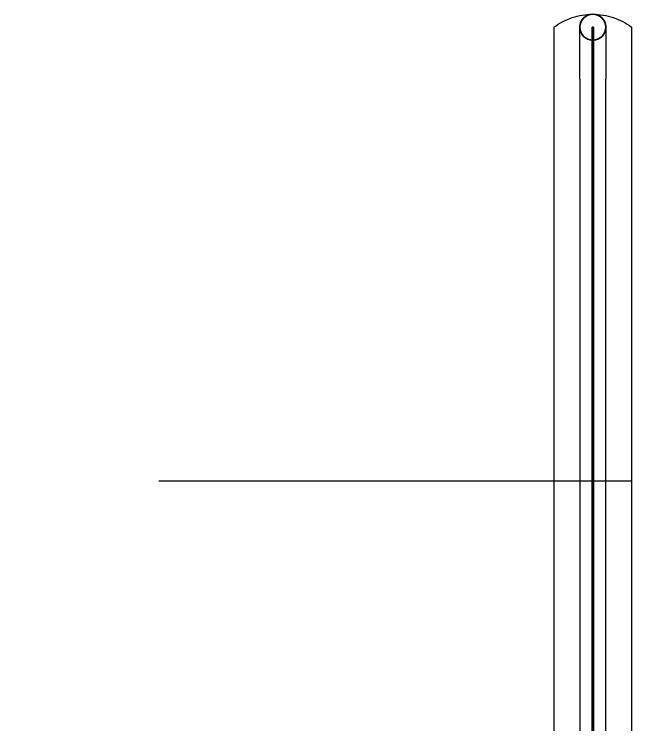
# Model space of a CAD drawing. Header units: millimetres. Extents: x 2519235 to 7246330, y 25937 to 201821.
# Drawn here: x 3044509 to 3045700, y 101820 to 103190 of the extents above; entities that cross this region are included whole.
import ezdxf

# ---------------------------------------------------------------- set-up
doc = ezdxf.new("R2010")
doc.units = ezdxf.units.MM
doc.linetypes.add('TA_GL_005.00000', pattern=[13.75, 5, -1.25, 1.25, -1.25, 5])
doc.layers.add('000 - 0_HIDE_OBJ_FRAMING_DEF_SUB_1', color=7, linetype='Continuous')
doc.layers.add('000 - 0_SYM_DWG_GRIDLINE_MAIN_COLOR_251', color=7, linetype='Continuous')
doc.styles.add('TA', font='', dxfattribs={"height": 4.5})
doc.styles.get('TA').set_extended_font_data('Cordia New')

# ---------------------------------------------------------------- blocks, each defined once
blk = doc.blocks.new('*U977')
at = {"layer": '000 - 0_SYM_DWG_GRIDLINE_MAIN_COLOR_251', "color": 7, "linetype": 'ByBlock', "ltscale": 5}
blk.add_line((30, 0), (-338.2, 0), dxfattribs=at)
at = {"color": 7, "style": 'TA', "flags": 1}
blk.add_attdef('LOCATION', (6, -6), '', height=4.5, rotation=270, dxfattribs=at)
blk = doc.blocks.new('W-1-PP17-ENT1_REV02_20260415-162311_PP17_ENT1_ELE2_DIMS')
at = {"layer": '000 - 0_SYM_DWG_GRIDLINE_MAIN_COLOR_251', "color": 7, "linetype": 'TA_GL_005.00000', "xscale": 50, "yscale": 50, "zscale": 50, "rotation": 180}
blk.add_blockref('*U977', (-15410, 102290), dxfattribs=at)
blk = doc.blocks.new('DPA_CP_Fence Type D - Fence Post Left w MRTA Logo-30276215-ENTRANCE 1 - ENLARGE ELEVATION 2 01')
at = {"layer": '000 - 0_HIDE_OBJ_FRAMING_DEF_SUB_1', "color": 7, "flags": 128}
blk.add_lwpolyline([(-501645.6, 103189.8), (-501644.6, 103189.9), (-501643.6, 103190), (-501642.6, 103190), (-501641.6, 103190), (-501640.6, 103189.9), (-501639.6, 103189.9), (-501638.7, 103189.7)], dxfattribs=at)
blk = doc.blocks.new('DPA_CP_Fence Type D - Fence Post Left w MRTA Logo-V68-ENTRANCE 1 - ENLARGE ELEVATION 2 01')
at = {"layer": '000 - 0_HIDE_OBJ_FRAMING_DEF_SUB_1', "color": 7}
for p, q in [((-501667.5, 103165), (-501667.5, 103165)), ((-501617.2, 103165), (-501617.2, 103165))]:
    blk.add_line(p, q, dxfattribs=at)
at = {"layer": '000 - 0_HIDE_OBJ_FRAMING_DEF_SUB_1', "color": 7, "flags": 128}
for points in [[(-501717.4, 103165), (-501713.3, 103167.9), (-501709.1, 103170.7), (-501704.9, 103173.3), (-501700.5, 103175.7), (-501696, 103177.9), (-501691.5, 103180), (-501686.8, 103181.8), (-501682.1, 103183.5), (-501677.3, 103185), (-501672.5, 103186.3), (-501667.6, 103187.4), (-501662.7, 103188.3), (-501657.8, 103189), (-501652.8, 103189.6), (-501647.8, 103189.9), (-501642.8, 103190)], [(-501645.6, 103189.8), (-501644.6, 103189.9), (-501643.6, 103190), (-501642.6, 103190), (-501641.6, 103190), (-501640.6, 103189.9), (-501639.6, 103189.9), (-501638.7, 103189.7)], [(-501642.4, 103190), (-501637.4, 103189.9), (-501632.4, 103189.6), (-501627.4, 103189.1), (-501622.5, 103188.4), (-501617.5, 103187.5), (-501612.7, 103186.4), (-501607.8, 103185.1), (-501603.1, 103183.7), (-501598.3, 103182), (-501593.7, 103180.1), (-501589.1, 103178.1), (-501584.6, 103175.9), (-501580.3, 103173.5), (-501576, 103170.9), (-501571.8, 103168.2), (-501567.7, 103165.3), (-501567.4, 103165)]]:
    blk.add_lwpolyline(points, dxfattribs=at)
blk = doc.blocks.new('DPA_CP_Fence Type D - Fence Post Left w MRTA Logo-30279160-ENTRANCE 1 - ENLARGE ELEVATION 2 01')
at = {"layer": '000 - 0_HIDE_OBJ_FRAMING_DEF_SUB_1', "color": 7}
for p, q in [((-501717.4, 103165), (-501717.4, 101790)), ((-501667.5, 103165), (-501667.5, 103165)), ((-501617.2, 103165), (-501617.2, 103165)), ((-501567.4, 101790), (-501567.4, 103165)), ((-501643.4, 103141.8), (-501643.4, 103140.7)), ((-501641.4, 103140.7), (-501641.4, 103141.8)), ((-501667.4, 103065), (-501667.4, 101790)), ((-501617.4, 101790), (-501617.4, 103065)), ((-501643.9, 102340), (-501643.9, 102437)), ((-501643.4, 102421.7), (-501643.4, 102437)), ((-501643.4, 102340), (-501643.4, 102437)), ((-501640.9, 102437), (-501640.9, 102340)), ((-501643.4, 102340), (-501643.4, 102411.2)), ((-501643.4, 102401), (-501643.4, 102411.2)), ((-501643.4, 102374.9), (-501643.4, 102401)), ((-501643.4, 102364.8), (-501643.4, 102375)), ((-501643.4, 102340), (-501643.4, 102364.8)), ((-501643.9, 102243), (-501643.9, 102340)), ((-501643.4, 102269.3), (-501643.4, 102340)), ((-501643.4, 102315.2), (-501643.4, 102340)), ((-501643.4, 102243), (-501643.4, 102340)), ((-501640.9, 102340), (-501640.9, 102243)), ((-501643.4, 102305), (-501643.4, 102315.2)), ((-501643.4, 102279), (-501643.4, 102305.1)), ((-501643.4, 102269.3), (-501643.4, 102279)), ((-501643.4, 102243), (-501643.4, 102258.3))]:
    blk.add_line(p, q, dxfattribs=at)
at = {"layer": '000 - 0_HIDE_OBJ_FRAMING_DEF_SUB_1', "color": 7, "lineweight": 35}
for p, q in [((-501643.4, 103165), (-501643.4, 101790)), ((-501641.4, 103165), (-501643.4, 103165)), ((-501641.4, 101790), (-501641.4, 103165))]:
    blk.add_line(p, q, dxfattribs=at)
at = {"layer": '000 - 0_HIDE_OBJ_FRAMING_DEF_SUB_1', "color": 7, "flags": 128}
for points in [[(-501717.4, 103165), (-501713.3, 103167.9), (-501709.1, 103170.7), (-501704.9, 103173.3), (-501700.5, 103175.7), (-501696, 103177.9), (-501691.5, 103180), (-501686.8, 103181.8), (-501682.1, 103183.5), (-501677.3, 103185), (-501672.5, 103186.3), (-501667.6, 103187.4), (-501662.7, 103188.3), (-501657.8, 103189), (-501652.8, 103189.6), (-501647.8, 103189.9), (-501642.8, 103190), (-501642.4, 103190)], [(-501667.4, 103165), (-501667.4, 103166), (-501667.3, 103167), (-501667.2, 103168), (-501667.1, 103169), (-501666.9, 103170), (-501666.7, 103170.9), (-501666.4, 103171.9), (-501666.1, 103172.9), (-501665.8, 103173.8), (-501665.4, 103174.7), (-501665, 103175.6), (-501664.5, 103176.5), (-501664.1, 103177.4), (-501663.6, 103178.3), (-501663, 103179.1), (-501662.4, 103179.9), (-501661.8, 103180.7), (-501661.2, 103181.5), (-501660.5, 103182.2), (-501659.8, 103182.9), (-501659.1, 103183.6), (-501658.3, 103184.3), (-501657.5, 103184.9), (-501656.7, 103185.5), (-501655.9, 103186), (-501655, 103186.6), (-501654.2, 103187), (-501653.3, 103187.5), (-501652.4, 103187.9), (-501651.4, 103188.3), (-501650.5, 103188.6), (-501649.5, 103189), (-501648.6, 103189.2), (-501647.6, 103189.4), (-501646.6, 103189.6), (-501645.6, 103189.8), (-501644.6, 103189.9), (-501643.6, 103190), (-501642.6, 103190), (-501641.6, 103190), (-501640.6, 103189.9), (-501639.6, 103189.9), (-501638.7, 103189.7), (-501637.7, 103189.6), (-501636.7, 103189.3), (-501635.7, 103189.1), (-501634.8, 103188.8), (-501633.8, 103188.5), (-501632.9, 103188.1), (-501632, 103187.7), (-501631.1, 103187.3), (-501630.2, 103186.8), (-501629.3, 103186.3), (-501628.5, 103185.8), (-501627.7, 103185.2), (-501626.9, 103184.6), (-501626.1, 103184), (-501625.3, 103183.3), (-501624.6, 103182.6), (-501623.9, 103181.9), (-501623.3, 103181.1), (-501622.6, 103180.4), (-501622, 103179.6), (-501621.5, 103178.7), (-501620.9, 103177.9), (-501620.5, 103177), (-501620, 103176.1), (-501619.6, 103175.2), (-501619.2, 103174.3), (-501618.8, 103173.4), (-501618.5, 103172.4), (-501618.2, 103171.5), (-501618, 103170.5), (-501617.8, 103169.5), (-501617.6, 103168.5), (-501617.5, 103167.5), (-501617.4, 103166.5), (-501617.4, 103165.5), (-501617.4, 103165)], [(-501642.4, 103190), (-501637.4, 103189.9), (-501632.4, 103189.6), (-501627.4, 103189.1), (-501622.5, 103188.4), (-501617.5, 103187.5), (-501612.7, 103186.4), (-501607.8, 103185.1), (-501603.1, 103183.7), (-501598.3, 103182), (-501593.7, 103180.1), (-501589.1, 103178.1), (-501584.6, 103175.9), (-501580.3, 103173.5), (-501576, 103170.9), (-501571.8, 103168.2), (-501567.7, 103165.3), (-501567.4, 103165)], [(-501667.4, 103065), (-501667.4, 103069), (-501667.4, 103073), (-501667.4, 103077), (-501667.4, 103080.9), (-501667.4, 103084.9), (-501667.4, 103088.8), (-501667.4, 103092.6), (-501667.4, 103096.5), (-501667.4, 103100.2), (-501667.4, 103103.9), (-501667.4, 103107.6), (-501667.4, 103111.2), (-501667.4, 103114.7), (-501667.4, 103118.1), (-501667.4, 103121.5), (-501667.4, 103124.7), (-501667.4, 103127.9), (-501667.4, 103130.9), (-501667.4, 103133.9), (-501667.4, 103136.7), (-501667.4, 103139.5), (-501667.4, 103142.1), (-501667.4, 103144.6), (-501667.4, 103146.9), (-501667.4, 103149.1), (-501667.4, 103151.2), (-501667.4, 103153.2), (-501667.4, 103155), (-501667.4, 103156.7), (-501667.4, 103158.2), (-501667.4, 103159.6), (-501667.4, 103160.8), (-501667.4, 103161.9), (-501667.4, 103162.8), (-501667.4, 103163.5), (-501667.4, 103164.1), (-501667.4, 103164.6), (-501667.4, 103164.9)], [(-501617.4, 103164.9), (-501617.4, 103164.7), (-501617.4, 103164.3), (-501617.4, 103163.7), (-501617.4, 103163), (-501617.4, 103162.1), (-501617.4, 103161.1), (-501617.4, 103159.9), (-501617.4, 103158.6), (-501617.4, 103157.1), (-501617.4, 103155.5), (-501617.4, 103153.7), (-501617.4, 103151.8), (-501617.4, 103149.7), (-501617.4, 103147.5), (-501617.4, 103145.2), (-501617.4, 103142.8), (-501617.4, 103140.2), (-501617.4, 103137.5), (-501617.4, 103134.7), (-501617.4, 103131.7), (-501617.4, 103128.7), (-501617.4, 103125.6), (-501617.4, 103122.4), (-501617.4, 103119), (-501617.4, 103115.6), (-501617.4, 103112.1), (-501617.4, 103108.6), (-501617.4, 103104.9), (-501617.4, 103101.2), (-501617.4, 103097.5), (-501617.4, 103093.7), (-501617.4, 103089.8), (-501617.4, 103085.9), (-501617.4, 103082), (-501617.4, 103078), (-501617.4, 103074.1), (-501617.4, 103070.1), (-501617.4, 103066.1), (-501617.4, 103065)]]:
    blk.add_lwpolyline(points, dxfattribs=at)
at = {"layer": '000 - 0_HIDE_OBJ_FRAMING_DEF_SUB_1', "color": 7, "lineweight": 35}
for start, end in [(0, 180), (180, 0)]:
    blk.add_arc((-501642.4, 103165), 25, start, end, dxfattribs=at)
blk = doc.blocks.new('C-1-PP17-AR-2182-01-B_20260416-050018_PP17_ENT1_EX_ELE2')
at = {"layer": '000 - 0_HIDE_OBJ_FRAMING_DEF_SUB_1', "color": 7}
for name in ['DPA_CP_Fence Type D - Fence Post Left w MRTA Logo-V68-ENTRANCE 1 - ENLARGE ELEVATION 2 01', 'DPA_CP_Fence Type D - Fence Post Left w MRTA Logo-30276215-ENTRANCE 1 - ENLARGE ELEVATION 2 01']:
    blk.add_blockref(name, (503068.9, 0), dxfattribs=at)
at = {"layer": '000 - 0_HIDE_OBJ_FRAMING_DEF_SUB_1', "color": 7, "lineweight": 35}
blk.add_blockref('DPA_CP_Fence Type D - Fence Post Left w MRTA Logo-30279160-ENTRANCE 1 - ENLARGE ELEVATION 2 01', (503068.9, 0), dxfattribs=at)

msp = doc.modelspace()

# ---------------------------------------------------------------- block references
at = {"color": 7}
for name in ['W-1-PP17-ENT1_REV02_20260415-162311_PP17_ENT1_ELE2_DIMS', 'C-1-PP17-AR-2182-01-B_20260416-050018_PP17_ENT1_EX_ELE2']:
    msp.add_blockref(name, (3044198.053, 0), dxfattribs=at)

doc.saveas('drawing.dxf')
